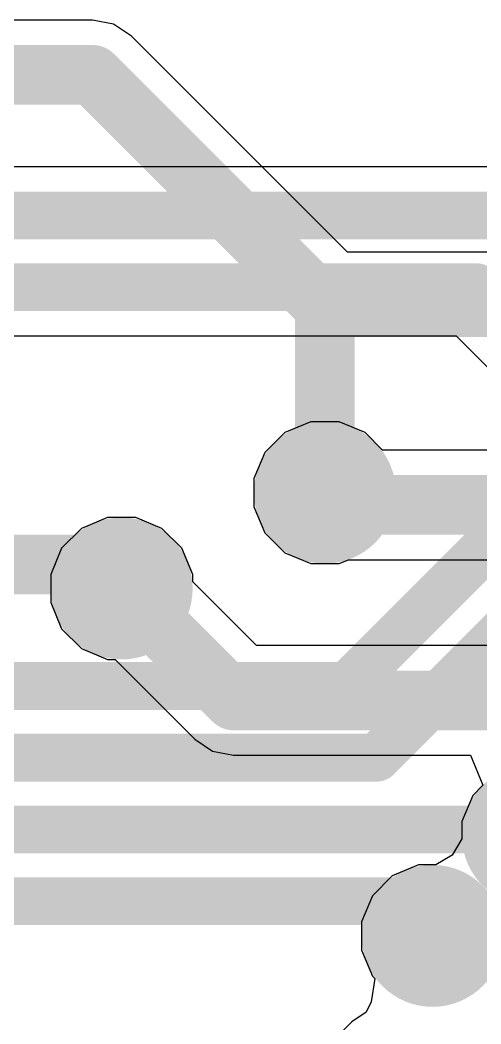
# Model space of a CAD drawing. Header units: inches. Extents: x -14.1 to 26.4, y -2.7 to 26.9.
# Drawn here: x 7.544 to 9.502, y 6.455 to 10.722 of the extents above; entities that cross this region are included whole.
import ezdxf

# ---------------------------------------------------------------- set-up
doc = ezdxf.new("R2010")
doc.units = ezdxf.units.IN
for name, color, linetype in [('Bottom Layer', 5, 'Continuous'), ('Bottom Solder', 6, 'Continuous'), ('Top Layer', 1, 'Continuous'), ('Top Solder', 216, 'Continuous'), ('Via Holes', 16, 'Continuous')]:
    doc.layers.add(name, color=color, linetype=linetype)

msp = doc.modelspace()

# ---------------------------------------------------------------- hatches: boundary and pattern name
at = {"layer": 'Bottom Layer'}
h = msp.add_hatch(color=5, dxfattribs=at)
edge = h.paths.add_edge_path()
edge.add_arc((8.839199999999998, 8.71333284), 0.1999996, 0, 360)
h = msp.add_hatch(color=5, dxfattribs=at)
edge = h.paths.add_edge_path()
edge.add_arc((7.9756, 8.3058), 0.1999996, 0, 360)
h = msp.add_hatch(color=5, dxfattribs=at)
edge = h.paths.add_edge_path()
edge.add_arc((9.296399999999998, 6.8291964), 0.1999996, 0, 360)
at = {"layer": 'Bottom Solder'}
h = msp.add_hatch(color=6, dxfattribs=at)
edge = h.paths.add_edge_path()
edge.add_arc((8.839199999999998, 8.71333284), 0.3015996, 0, 360)
h = msp.add_hatch(color=6, dxfattribs=at)
edge = h.paths.add_edge_path()
edge.add_arc((7.9756, 8.3058), 0.3015996, 0, 360)
h = msp.add_hatch(color=6, dxfattribs=at)
edge = h.paths.add_edge_path()
edge.add_arc((9.722926959999999, 7.255723359999999), 0.3015996, 0, 360)
h = msp.add_hatch(color=6, dxfattribs=at)
edge = h.paths.add_edge_path()
edge.add_arc((9.296399999999998, 6.8291964), 0.3015996, 0, 360)
at = {"layer": 'Top Layer'}
h = msp.add_hatch(color=1, dxfattribs=at)
edge = h.paths.add_edge_path()
edge.add_arc((8.839199999999998, 8.71333284), 0.1999996, 0, 360)
h = msp.add_hatch(color=1, dxfattribs=at)
edge = h.paths.add_edge_path()
edge.add_arc((7.9756, 8.3058), 0.1999996, 0, 360)
h = msp.add_hatch(color=1, dxfattribs=at)
edge = h.paths.add_edge_path()
edge.add_arc((9.296399999999998, 6.8291964), 0.1999996, 0, 360)
at = {"layer": 'Top Solder'}
h = msp.add_hatch(color=216, dxfattribs=at)
edge = h.paths.add_edge_path()
edge.add_arc((8.839199999999998, 8.71333284), 0.3015996, 0, 360)
h = msp.add_hatch(color=216, dxfattribs=at)
edge = h.paths.add_edge_path()
edge.add_arc((7.9756, 8.3058), 0.3015996, 0, 360)
h = msp.add_hatch(color=216, dxfattribs=at)
edge = h.paths.add_edge_path()
edge.add_arc((9.722926959999999, 7.255723359999999), 0.3015996, 0, 360)
h = msp.add_hatch(color=216, dxfattribs=at)
edge = h.paths.add_edge_path()
edge.add_arc((9.296399999999998, 6.8291964), 0.3015996, 0, 360)
at = {"layer": 'Via Holes'}
h = msp.add_hatch(color=7, dxfattribs=at)
edge = h.paths.add_edge_path()
edge.add_arc((8.839199999999998, 8.71333284), 0.0999998, 0, 360)
h = msp.add_hatch(color=7, dxfattribs=at)
edge = h.paths.add_edge_path()
edge.add_arc((7.9756, 8.3058), 0.0999998, 0, 360)
h = msp.add_hatch(color=7, dxfattribs=at)
edge = h.paths.add_edge_path()
edge.add_arc((9.296399999999998, 6.8291964), 0.0999998, 0, 360)

# ---------------------------------------------------------------- linework, layer by layer
at = {"layer": 'Bottom Layer'}
for p, q in [((7.852209339999999, 10.72200802), (2.3622762, 10.72200802)), ((7.941403979999999, 10.70426612), (7.852209339999999, 10.72200802)), ((8.01701978, 10.65374044), (7.941403979999999, 10.70426612)), ((8.93574286, 9.73501736), (8.01701978, 10.65374044)), ((12.18966066, 9.73501736), (8.93574286, 9.73501736))]:
    msp.add_line(p, q, dxfattribs=at)
for points, const_width in [([(1.9812, 10.48893), (7.852209339999999, 10.48893)], 0.254), ([(7.852209339999999, 10.48893), (8.839199999999998, 9.50193934)], 0.254), ([(8.839199999999998, 9.50193934), (12.18966066, 9.50193934)], 0.254), ([(8.839199999999998, 8.71333284), (8.839199999999998, 9.50193934)], 0.254), ([(8.932799, 7.891398999999999), (10.023856, 8.982455999999999)], 0.2032), ([(9.0590497, 7.586598999999999), (10.1501067, 8.677655999999999)], 0.2032), ([(2.0066, 8.407399999999999), (7.83449284, 8.407399999999999)], 0.254), ([(7.83449284, 8.407399999999999), (7.93609284, 8.3058)], 0.254), ([(7.93609284, 8.3058), (7.9756, 8.3058)], 0.254), ([(1.63122102, 7.891398999999999), (8.932799, 7.891398999999999)], 0.2032), ([(1.63122102, 7.586598999999999), (9.0590497, 7.586598999999999)], 0.2032), ([(6.25438932, 7.281799), (9.696851319999999, 7.281799)], 0.2032), ([(6.38064002, 6.976999), (9.09534376, 6.976999)], 0.2032), ([(9.09534376, 6.976999), (9.243146359999999, 6.8291964)], 0.2032), ([(9.243146359999999, 6.8291964), (9.296399999999998, 6.8291964)], 0.2032), ([(9.296399999999998, 6.8291964), (9.3340555, 6.791540899999999)], 0.2032), ([(9.3340555, 6.791540899999999), (9.65196698, 6.791540899999999)], 0.2032)]:
    msp.add_lwpolyline(points, dxfattribs=dict(at, const_width=const_width))
for points, const_width in [([(7.788709339999999, 10.48893, 1), (7.915709339999999, 10.48893, 1)], 0.127), ([(7.788709339999999, 10.48893, 1), (7.915709339999999, 10.48893, 1)], 0.127), ([(8.775699999999999, 9.50193934, 1), (8.9027, 9.50193934, 1)], 0.127), ([(8.775699999999999, 9.50193934, 1), (8.9027, 9.50193934, 1)], 0.127), ([(8.775699999999999, 9.50193934, 1), (8.9027, 9.50193934, 1)], 0.127), ([(8.775699999999999, 8.71333284, 1), (8.9027, 8.71333284, 1)], 0.127), ([(7.77099284, 8.407399999999999, 1), (7.89799284, 8.407399999999999, 1)], 0.127), ([(7.77099284, 8.407399999999999, 1), (7.89799284, 8.407399999999999, 1)], 0.127), ([(7.87259284, 8.3058, 1), (7.99959284, 8.3058, 1)], 0.127), ([(7.87259284, 8.3058, 1), (7.99959284, 8.3058, 1)], 0.127), ([(7.9121, 8.3058, 1), (8.0391, 8.3058, 1)], 0.127), ([(8.881999, 7.891398999999999, 1), (8.983599, 7.891398999999999, 1)], 0.1016), ([(8.881999, 7.891398999999999, 1), (8.983599, 7.891398999999999, 1)], 0.1016), ([(9.0082497, 7.586598999999999, 1), (9.1098497, 7.586598999999999, 1)], 0.1016), ([(9.0082497, 7.586598999999999, 1), (9.1098497, 7.586598999999999, 1)], 0.1016), ([(9.04454376, 6.976999, 1), (9.14614376, 6.976999, 1)], 0.1016), ([(9.04454376, 6.976999, 1), (9.14614376, 6.976999, 1)], 0.1016), ([(9.192346359999998, 6.8291964, 1), (9.29394636, 6.8291964, 1)], 0.1016), ([(9.192346359999998, 6.8291964, 1), (9.29394636, 6.8291964, 1)], 0.1016), ([(9.2456, 6.8291964, 1), (9.347199999999999, 6.8291964, 1)], 0.1016), ([(9.2456, 6.8291964, 1), (9.347199999999999, 6.8291964, 1)], 0.1016), ([(9.2832555, 6.791540899999999, 1), (9.384855499999999, 6.791540899999999, 1)], 0.1016), ([(9.2832555, 6.791540899999999, 1), (9.384855499999999, 6.791540899999999, 1)], 0.1016)]:
    msp.add_lwpolyline(points, format="xyb", close=True, dxfattribs=dict(at, const_width=const_width))
at = {"layer": 'Top Layer'}
for p, q in [((9.60937626, 10.09857518), (2.71979136, 10.09857518)), ((7.208997519999999, 9.37941482), (9.39731928, 9.37941482)), ((9.39731928, 9.37941482), (9.76492332, 9.01181078)), ((8.77920774, 9.014932439999999), (8.66835706, 8.96901686)), ((8.89919226, 9.014932439999999), (8.77920774, 9.014932439999999)), ((9.01004294, 8.96901686), (8.89919226, 9.014932439999999)), ((8.66835706, 8.96901686), (8.58351598, 8.88417578)), ((9.084581779999999, 8.89447802), (9.01004294, 8.96901686)), ((8.58351598, 8.88417578), (8.537600399999999, 8.7733251)), ((9.71632296, 8.89447802), (9.084581779999999, 8.89447802)), ((8.537600399999999, 8.7733251), (8.537600399999999, 8.65334058)), ((8.537600399999999, 8.65334058), (8.58351598, 8.5424899)), ((7.915607739999999, 8.607399599999999), (7.804757059999999, 8.56148402)), ((8.03559226, 8.607399599999999), (7.915607739999999, 8.607399599999999)), ((8.14644294, 8.56148402), (8.03559226, 8.607399599999999)), ((7.804757059999999, 8.56148402), (7.719915979999999, 8.47664294)), ((8.231284019999999, 8.47664294), (8.14644294, 8.56148402)), ((8.58351598, 8.5424899), (8.66835706, 8.45764882)), ((7.719915979999999, 8.47664294), (7.6740004, 8.36579226)), ((8.2771996, 8.36579226), (8.231284019999999, 8.47664294)), ((8.66835706, 8.45764882), (8.77920774, 8.411733239999998)), ((8.77920774, 8.411733239999998), (8.89919226, 8.411733239999998)), ((8.89919226, 8.411733239999998), (8.939240439999999, 8.42832198)), ((8.939240439999999, 8.42832198), (9.844819020000001, 8.42832198)), ((7.6740004, 8.36579226), (7.6740004, 8.245807739999998)), ((8.2771996, 8.333821279999999), (8.2771996, 8.36579226)), ((8.54788486, 8.06313602), (8.2771996, 8.333821279999999)), ((7.6740004, 8.245807739999998), (7.719915979999999, 8.13495706)), ((7.719915979999999, 8.13495706), (7.804757059999999, 8.05011598)), ((7.804757059999999, 8.05011598), (7.915607739999999, 8.0042004)), ((10.03504724, 8.06313602), (8.54788486, 8.06313602)), ((7.915607739999999, 8.0042004), (7.947578719999999, 8.0042004)), ((7.947578719999999, 8.0042004), (8.28653156, 7.665247559999999)), ((8.28653156, 7.665247559999999), (8.36214736, 7.614721879999999)), ((8.36214736, 7.614721879999999), (8.451342, 7.59697998)), ((8.451342, 7.59697998), (9.45805068, 7.59697998)), ((9.45805068, 7.59697998), (9.51065662, 7.46997998)), ((9.51065662, 7.46997998), (9.46724294, 7.426566299999999)), ((9.46724294, 7.426566299999999), (9.42132736, 7.31571562)), ((9.42132736, 7.31571562), (9.42132736, 7.241364739999999)), ((9.42132736, 7.241364739999999), (9.38041812, 7.17170524)), ((9.38041812, 7.17170524), (9.31075862, 7.130795999999999)), ((9.23640774, 7.130795999999999), (9.125557059999998, 7.08488042)), ((9.31075862, 7.130795999999999), (9.23640774, 7.130795999999999)), ((9.125557059999998, 7.08488042), (9.04071598, 7.00003934)), ((9.04071598, 7.00003934), (8.994800399999999, 6.88918866)), ((8.994800399999999, 6.88918866), (8.994800399999999, 6.76920414)), ((8.994800399999999, 6.76920414), (9.04071598, 6.658353459999999)), ((9.04071598, 6.658353459999999), (9.050835339999999, 6.6482341)), ((9.050835339999999, 6.6482341), (9.03515592, 6.54917156)), ((9.03515592, 6.54917156), (9.014838459999998, 6.5046225)), ((9.014838459999998, 6.5046225), (8.9540588, 6.46401044)), ((8.9540588, 6.46401044), (8.662294079999999, 6.172245719999999))]:
    msp.add_line(p, q, dxfattribs=at)
for points, const_width in [([(2.59005324, 9.891395), (9.60938896, 9.891395)], 0.2032), ([(2.59005324, 9.586594999999999), (9.48313826, 9.586594999999999)], 0.2032), ([(9.48313826, 9.586594999999999), (10.08557038, 8.98416288)], 0.2032), ([(8.8646, 8.6614), (9.94136188, 8.6614)], 0.254), ([(7.9756, 8.3058), (8.451342, 7.830057999999999)], 0.254), ([(8.451342, 7.830057999999999), (10.74293, 7.830057999999999)], 0.254), ([(9.296399999999998, 6.8291964), (9.2968318, 6.829628199999999)], 0.2032), ([(9.2968318, 6.829628199999999), (10.7424982, 6.829628199999999)], 0.2032)]:
    msp.add_lwpolyline(points, dxfattribs=dict(at, const_width=const_width))
for points, const_width in [([(9.43233826, 9.586594999999999, 1), (9.53393826, 9.586594999999999, 1)], 0.1016), ([(9.43233826, 9.586594999999999, 1), (9.53393826, 9.586594999999999, 1)], 0.1016), ([(8.801099999999998, 8.6614, 1), (8.928099999999999, 8.6614, 1)], 0.127), ([(7.9121, 8.3058, 1), (8.0391, 8.3058, 1)], 0.127), ([(8.387842000000001, 7.830057999999999, 1), (8.514841999999998, 7.830057999999999, 1)], 0.127), ([(8.387842000000001, 7.830057999999999, 1), (8.514841999999998, 7.830057999999999, 1)], 0.127), ([(9.2456, 6.8291964, 1), (9.347199999999999, 6.8291964, 1)], 0.1016), ([(9.246031799999999, 6.829628199999999, 1), (9.347631799999998, 6.829628199999999, 1)], 0.1016), ([(9.246031799999999, 6.829628199999999, 1), (9.347631799999998, 6.829628199999999, 1)], 0.1016)]:
    msp.add_lwpolyline(points, format="xyb", close=True, dxfattribs=dict(at, const_width=const_width))

doc.saveas('drawing.dxf')
